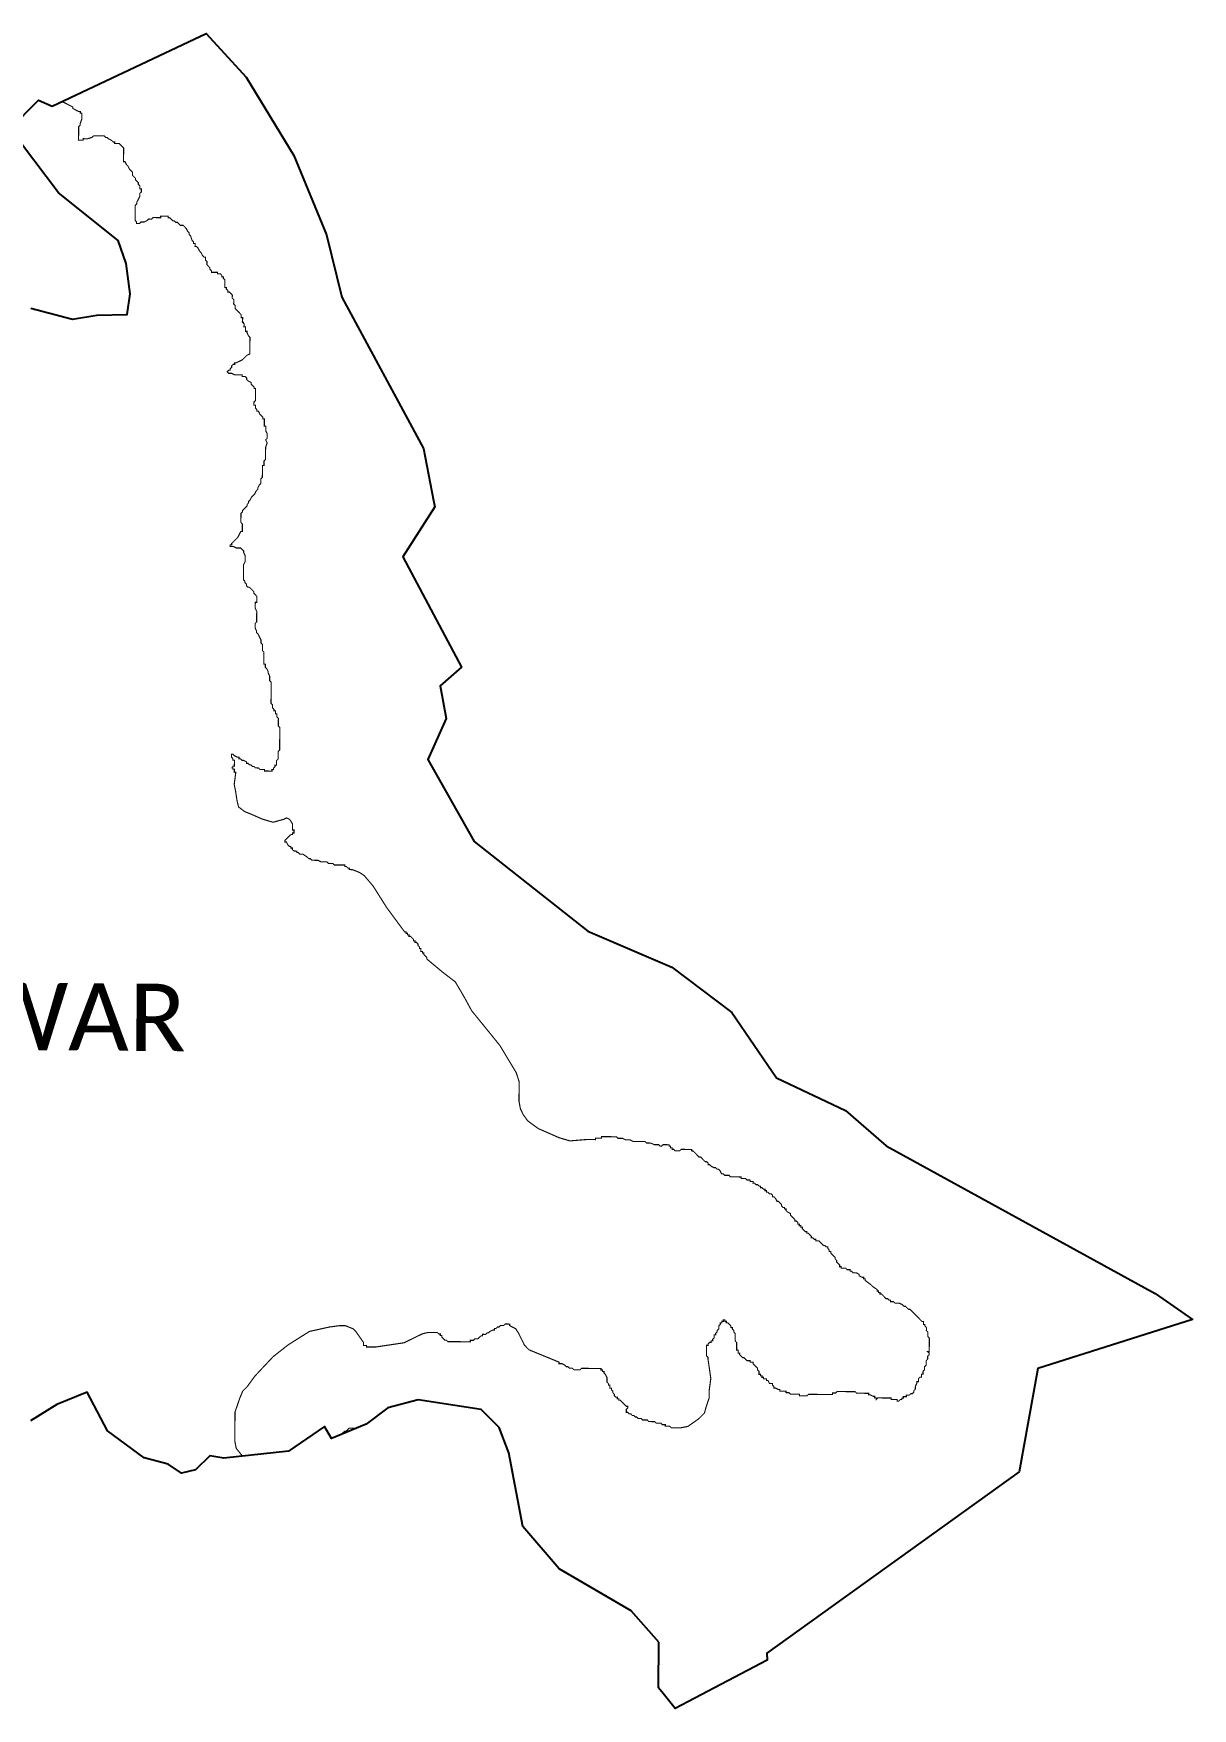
# Model space of a CAD drawing. Header units: metres. Extents: x 319749 to 325959, y 1825850 to 1830940.
# Drawn here: x 322854 to 325959, y 1825850 to 1830336 of the extents above; entities that cross this region are included whole.
import ezdxf

# ---------------------------------------------------------------- set-up
doc = ezdxf.new("R2010")
doc.units = ezdxf.units.M
for name, color, linetype in [('HAZARDS LINE', 1, 'Continuous'), ('village', 3, 'Continuous'), ('VILLAGE NAME', 250, 'Continuous')]:
    doc.layers.add(name, color=color, linetype=linetype)
doc.styles.get("Standard").update_dxf_attribs({"font": 'simplex.shx'})

msp = doc.modelspace()

# ---------------------------------------------------------------- linework, layer by layer
at = {"layer": 'HAZARDS LINE', "lineweight": 18, "const_width": 3}
for points in [[(322929.9, 1830154), (322951, 1830143.2), (322959.1, 1830139.1), (322959, 1830135.1), (322975.1, 1830126.9), (322979.1, 1830126.8), (322979.1, 1830122.8), (322983.1, 1830122.8), (322983.1, 1830118.7), (322983, 1830114.7), (322983, 1830110.7), (322983, 1830106.6), (322978.8, 1830094.6), (322978.8, 1830090.6), (322974.7, 1830086.6), (322974.7, 1830078.5), (322974.6, 1830074.5), (322974.6, 1830066.4), (322974.5, 1830058.3), (322974.5, 1830054.3), (322974.4, 1830050.3), (322978.5, 1830050.2), (322982.5, 1830050.2), (322986.5, 1830050.2), (322986.6, 1830054.2), (322994.6, 1830054.1), (322998.7, 1830054.1), (323010.8, 1830058), (323014.9, 1830062), (323018.9, 1830062), (323022.9, 1830062), (323026.9, 1830061.9), (323031, 1830061.9), (323035, 1830061.9), (323039, 1830061.8), (323043.1, 1830061.8), (323047.1, 1830057.7), (323051.1, 1830057.7), (323055.1, 1830053.6), (323063.1, 1830049.5), (323067.1, 1830045.5), (323071.2, 1830045.4), (323071.1, 1830041.4), (323075.2, 1830041.4), (323079.2, 1830041.3), (323083.2, 1830041.3), (323087.2, 1830037.2), (323091.2, 1830033.2), (323095.2, 1830029.1), (323095.2, 1830025.1), (323095.1, 1830021), (323095.1, 1830017), (323095.1, 1830013), (323095, 1830009), (323095, 1830004.9), (323095, 1830000.9), (323094.9, 1829996.9), (323094.9, 1829992.8), (323098.9, 1829992.8), (323102.9, 1829984.7), (323106.9, 1829980.6), (323110.9, 1829972.5), (323114.9, 1829968.5), (323118.9, 1829964.4), (323118.8, 1829956.3), (323122.8, 1829952.3), (323126.8, 1829948.2), (323126.7, 1829944.2), (323130.7, 1829940.1), (323134.7, 1829936), (323134.7, 1829932), (323138.7, 1829928), (323138.7, 1829923.9), (323138.6, 1829919.9), (323142.7, 1829919.9), (323142.6, 1829915.8), (323142.6, 1829911.8), (323138.5, 1829907.8), (323138.5, 1829903.8), (323138.5, 1829899.7), (323130.3, 1829883.7), (323130.2, 1829879.6), (323126.2, 1829875.6), (323126.1, 1829871.6), (323126.1, 1829863.5), (323126, 1829859.5), (323126, 1829855.5), (323125.9, 1829847.4), (323125.9, 1829843.4), (323125.8, 1829835.3), (323129.8, 1829831.3), (323129.8, 1829827.2), (323133.8, 1829827.2), (323137.9, 1829827.2), (323141.9, 1829831.2), (323146, 1829831.1), (323150, 1829831.1), (323158.1, 1829835.1), (323162.2, 1829839.1), (323166.2, 1829839), (323170.2, 1829839), (323174.3, 1829843), (323178.3, 1829843), (323182.3, 1829842.9), (323186.4, 1829842.9), (323190.4, 1829842.9), (323194.4, 1829842.8), (323194.5, 1829846.9), (323202.5, 1829846.8), (323206.6, 1829846.7), (323210.6, 1829846.7), (323214.6, 1829846.7), (323214.6, 1829842.7), (323218.6, 1829842.6), (323222.6, 1829838.6), (323226.6, 1829834.5), (323230.6, 1829834.5), (323234.6, 1829830.4), (323238.7, 1829830.4), (323242.7, 1829826.3), (323246.7, 1829822.2), (323250.7, 1829822.2), (323254.7, 1829822.2), (323258.7, 1829818.1), (323262.7, 1829814), (323266.7, 1829805.9), (323270.7, 1829801.9), (323270.6, 1829797.8), (323274.6, 1829793.8), (323278.6, 1829781.6), (323282.6, 1829777.6), (323282.5, 1829773.5), (323286.6, 1829773.5), (323286.5, 1829765.4), (323290.5, 1829765.4), (323294.5, 1829761.3), (323298.5, 1829753.3), (323302.5, 1829749.2), (323306.5, 1829741.1), (323310.5, 1829737), (323314.5, 1829737), (323314.4, 1829728.9), (323318.4, 1829724.9), (323318.3, 1829716.8), (323322.3, 1829712.7), (323326.3, 1829708.7), (323326.3, 1829704.6), (323330.3, 1829700.6), (323330.3, 1829696.5), (323334.3, 1829696.5), (323338.3, 1829696.5), (323342.4, 1829696.4), (323346.4, 1829696.4), (323346.4, 1829692.4), (323350.4, 1829692.3), (323354.4, 1829692.3), (323358.4, 1829688.2), (323358.4, 1829684.2), (323362.4, 1829684.2), (323362.4, 1829680.1), (323366.4, 1829676.1), (323366.3, 1829668), (323366.2, 1829655.9), (323370.2, 1829655.9), (323370.2, 1829651.9), (323374.2, 1829647.8), (323374.2, 1829643.8), (323378.2, 1829643.7), (323382.2, 1829639.7), (323386.2, 1829635.6), (323386.2, 1829631.6), (323386.1, 1829627.5), (323390.1, 1829623.5), (323390.1, 1829615.4), (323390, 1829611.4), (323394, 1829607.3), (323394, 1829603.3), (323394, 1829599.2), (323398, 1829595.2), (323406, 1829587.1), (323409.9, 1829583), (323409.9, 1829579), (323409.9, 1829574.9), (323413.9, 1829574.9), (323413.9, 1829570.9), (323413.8, 1829566.8), (323413.8, 1829562.8), (323417.8, 1829562.8), (323413.8, 1829562.8), (323417.8, 1829558.7), (323417.8, 1829554.7), (323417.7, 1829550.7), (323421.8, 1829550.6), (323421.7, 1829542.6), (323421.7, 1829538.5), (323425.7, 1829538.5), (323425.7, 1829534.5), (323429.6, 1829526.4), (323433.6, 1829522.3), (323433.6, 1829518.3), (323433.5, 1829510.2), (323433.5, 1829506.2), (323433.4, 1829498.1), (323433.4, 1829494.1), (323433.4, 1829490.1), (323433.3, 1829486), (323433.3, 1829482), (323433.3, 1829478), (323425.2, 1829474), (323421.1, 1829470), (323413, 1829462), (323404.9, 1829458), (323396.8, 1829454.1), (323392.7, 1829454.1), (323392.7, 1829450.1), (323388.7, 1829450.1), (323384.6, 1829446.1), (323384.6, 1829442.1), (323380.5, 1829438.1), (323380.5, 1829434.1), (323376.5, 1829434.1), (323372.4, 1829430.1), (323376.4, 1829426), (323384.5, 1829426), (323392.5, 1829421.9), (323400.5, 1829421.8), (323408.6, 1829421.7), (323412.6, 1829421.7), (323412.6, 1829417.7), (323416.6, 1829417.6), (323420.7, 1829417.6), (323424.7, 1829413.5), (323424.6, 1829409.5), (323428.6, 1829405.4), (323436.7, 1829401.3), (323436.6, 1829397.3), (323440.6, 1829393.2), (323444.6, 1829389.2), (323444.6, 1829385.1), (323448.6, 1829385.1), (323448.6, 1829381.1), (323448.5, 1829377), (323448.5, 1829373), (323448.4, 1829365), (323448.4, 1829360.9), (323448.4, 1829356.9), (323448.3, 1829352.9), (323444.3, 1829348.9), (323444.2, 1829344.8), (323444.2, 1829340.8), (323448.2, 1829340.8), (323448.2, 1829336.7), (323448.2, 1829332.7), (323452.2, 1829328.6), (323452.1, 1829324.6), (323456.2, 1829324.6), (323460.1, 1829316.5), (323464.1, 1829312.4), (323468.1, 1829308.3), (323468.1, 1829304.3), (323472.1, 1829304.3), (323472.1, 1829296.2), (323472, 1829292.2), (323472, 1829284.1), (323476, 1829284.1), (323476, 1829280.1), (323475.9, 1829276), (323475.9, 1829272), (323479.9, 1829263.9), (323479.8, 1829259.9), (323479.8, 1829255.8), (323479.7, 1829251.8), (323475.7, 1829247.8), (323479.6, 1829239.7), (323475.5, 1829227.6), (323475.5, 1829223.6), (323475.3, 1829207.5), (323475.3, 1829203.5), (323475.3, 1829199.4), (323475.2, 1829195.4), (323471.2, 1829191.4), (323471.1, 1829183.3), (323471.1, 1829179.3), (323467.1, 1829179.3), (323467, 1829175.3), (323467, 1829171.3), (323466.9, 1829159.2), (323466.9, 1829155.1), (323466.8, 1829151.1), (323466.8, 1829147.1), (323462.7, 1829143.1), (323462.7, 1829139.1), (323462.7, 1829135), (323462.6, 1829131), (323458.6, 1829127), (323454.5, 1829119), (323454.4, 1829114.9), (323450.4, 1829110.9), (323446.3, 1829102.9), (323438.1, 1829094.9), (323434, 1829086.9), (323430, 1829082.9), (323429.9, 1829078.8), (323425.9, 1829074.9), (323425.8, 1829070.8), (323417.7, 1829062.8), (323413.6, 1829058.8), (323413.6, 1829054.8), (323409.5, 1829050.8), (323409.5, 1829046.8), (323409.5, 1829042.7), (323409.4, 1829038.7), (323409.4, 1829034.7), (323409.4, 1829030.6), (323409.3, 1829026.6), (323413.3, 1829022.5), (323413.3, 1829014.5), (323413.2, 1829010.4), (323413.2, 1829006.4), (323413.2, 1829002.4), (323409.1, 1829002.4), (323405, 1828994.4), (323400.9, 1828986.4), (323396.9, 1828982.4), (323392.8, 1828978.4), (323388.8, 1828974.4), (323384.7, 1828970.4), (323384.7, 1828966.3), (323380.6, 1828966.4), (323380.6, 1828962.3), (323384.6, 1828962.3), (323388.7, 1828962.3), (323396.7, 1828958.2), (323400.7, 1828958.1), (323404.7, 1828958.1), (323408.8, 1828958.1), (323412.8, 1828954), (323416.8, 1828949.9), (323416.7, 1828945.9), (323420.7, 1828937.8), (323420.7, 1828933.8), (323420.6, 1828921.7), (323416.5, 1828913.7), (323416.4, 1828905.6), (323416.4, 1828901.6), (323416.3, 1828897.5), (323416.3, 1828893.5), (323416.3, 1828889.5), (323416.2, 1828885.4), (323416.2, 1828881.4), (323416.2, 1828877.4), (323416.1, 1828873.3), (323420.1, 1828869.3), (323420.1, 1828865.2), (323424.1, 1828861.2), (323424.1, 1828857.1), (323428.1, 1828853.1), (323432.1, 1828853.1), (323436.1, 1828849), (323440.1, 1828844.9), (323444.1, 1828840.9), (323444, 1828836.8), (323448, 1828832.8), (323452, 1828828.7), (323452, 1828824.7), (323452, 1828820.6), (323451.9, 1828816.6), (323451.9, 1828812.6), (323447.9, 1828812.6), (323447.8, 1828808.6), (323447.8, 1828804.5), (323447.8, 1828800.5), (323447.7, 1828796.5), (323451.7, 1828788.4), (323451.7, 1828784.3), (323451.6, 1828776.3), (323451.6, 1828772.3), (323451.5, 1828768.2), (323451.5, 1828760.2), (323447.4, 1828756.2), (323447.4, 1828752.1), (323447.3, 1828748.1), (323447.3, 1828744.1), (323451.3, 1828736), (323451.2, 1828731.9), (323455.2, 1828727.9), (323463.2, 1828711.7), (323463.1, 1828703.6), (323467.1, 1828699.6), (323467.1, 1828695.5), (323467, 1828691.5), (323467, 1828687.5), (323467, 1828683.4), (323470.9, 1828679.4), (323470.9, 1828675.3), (323470.9, 1828671.3), (323470.8, 1828667.3), (323470.8, 1828663.2), (323470.8, 1828659.2), (323470.7, 1828655.2), (323470.7, 1828651.1), (323470.7, 1828647.1), (323474.7, 1828647.1), (323474.7, 1828643), (323474.6, 1828639), (323478.6, 1828634.9), (323482.6, 1828626.9), (323482.6, 1828622.8), (323486.5, 1828614.7), (323486.5, 1828610.7), (323486.5, 1828606.7), (323486.4, 1828602.6), (323490.4, 1828598.6), (323490.4, 1828594.5), (323490.4, 1828590.5), (323490.3, 1828586.5), (323490.3, 1828582.4), (323490.3, 1828578.4), (323490.2, 1828574.4), (323490.2, 1828570.3), (323490.1, 1828558.2), (323490.1, 1828554.2), (323490, 1828546.2), (323490, 1828542.1), (323494, 1828538.1), (323493.9, 1828534), (323493.9, 1828530), (323497.9, 1828525.9), (323497.9, 1828521.9), (323501.9, 1828521.9), (323501.9, 1828517.8), (323501.8, 1828513.8), (323505.8, 1828513.8), (323505.8, 1828509.7), (323505.8, 1828505.7), (323509.8, 1828501.6), (323509.7, 1828497.6), (323509.7, 1828493.6), (323509.7, 1828489.5), (323509.6, 1828485.5), (323509.6, 1828481.5), (323513.6, 1828477.4), (323513.6, 1828473.4), (323513.5, 1828469.4), (323513.5, 1828465.3), (323513.5, 1828461.3), (323513.4, 1828457.3), (323513.4, 1828453.2), (323513.4, 1828449.2), (323513.3, 1828445.2), (323513.3, 1828441.1), (323513.3, 1828437.1), (323513.2, 1828433.1), (323513.2, 1828429), (323513.2, 1828425), (323513.1, 1828421), (323513.1, 1828416.9), (323509, 1828412.9), (323509, 1828408.9), (323509, 1828404.9), (323508.9, 1828400.9), (323508.9, 1828396.8), (323508.9, 1828392.8), (323504.8, 1828388.8), (323504.8, 1828384.8), (323504.7, 1828380.7), (323504.7, 1828376.7), (323500.7, 1828376.7), (323500.6, 1828372.7), (323496.6, 1828368.7), (323496.5, 1828364.7), (323492.5, 1828364.7), (323492.5, 1828360.7), (323488.5, 1828360.7), (323484.4, 1828360.7), (323480.4, 1828360.8), (323476.4, 1828360.8), (323472.3, 1828360.8), (323472.4, 1828364.9), (323468.3, 1828364.9), (323464.3, 1828364.9), (323460.3, 1828365), (323456.3, 1828369), (323452.2, 1828369.1), (323448.2, 1828369.1), (323444.2, 1828373.2), (323440.2, 1828373.2), (323436.2, 1828377.3), (323432.2, 1828377.3), (323428.2, 1828381.4), (323424.1, 1828381.4), (323424.2, 1828385.4), (323416.1, 1828389.5), (323412.1, 1828389.6), (323408.1, 1828393.6), (323404.1, 1828393.7), (323404.1, 1828397.7), (323400.1, 1828397.7), (323392, 1828401.8), (323388, 1828405.9), (323384, 1828405.9), (323384, 1828401.9), (323383.9, 1828397.9), (323387.9, 1828393.8), (323387.9, 1828389.8), (323391.9, 1828389.7), (323391.9, 1828381.7), (323391.8, 1828377.6), (323391.8, 1828373.6), (323387.8, 1828373.6), (323387.7, 1828369.6), (323383.7, 1828369.6), (323387.7, 1828369.6), (323387.7, 1828365.6), (323391.7, 1828365.5), (323391.7, 1828361.5), (323391.7, 1828357.5), (323395.7, 1828357.4), (323391.4, 1828325.2), (323395.3, 1828305), (323399.1, 1828280.8), (323403, 1828264.7), (323419, 1828252.4), (323439.1, 1828244.2), (323467.2, 1828231.9), (323495.4, 1828223.6), (323523.7, 1828231.4), (323531.7, 1828235.4), (323539.8, 1828231.3), (323547.7, 1828219.1), (323547.7, 1828215.1), (323547.7, 1828211), (323547.6, 1828207), (323547.6, 1828203), (323551.6, 1828202.9), (323551.6, 1828198.9), (323551.6, 1828194.9), (323547.5, 1828194.9), (323547.5, 1828190.9), (323543.5, 1828190.9), (323539.4, 1828186.9), (323535.3, 1828182.9), (323531.3, 1828178.9), (323527.2, 1828174.9), (323527.2, 1828170.9), (323531.2, 1828170.9), (323535.2, 1828162.8), (323539.2, 1828158.7), (323543.2, 1828158.7), (323543.2, 1828154.6), (323547.2, 1828154.6), (323547.2, 1828150.6), (323551.2, 1828146.5), (323555.2, 1828146.5), (323559.2, 1828146.4), (323559.2, 1828142.4), (323563.2, 1828142.4), (323567.2, 1828138.3), (323571.3, 1828138.3), (323575.3, 1828138.2), (323587.3, 1828130.1), (323591.3, 1828126), (323595.3, 1828126), (323599.3, 1828121.9), (323603.4, 1828121.9), (323607.4, 1828121.8), (323611.4, 1828121.8), (323615.5, 1828121.8), (323623.5, 1828117.7), (323627.5, 1828117.6), (323631.5, 1828117.6), (323635.6, 1828117.6), (323639.6, 1828117.5), (323643.6, 1828113.5), (323647.6, 1828113.4), (323651.7, 1828113.4), (323655.7, 1828113.4), (323659.7, 1828109.3), (323663.7, 1828109.3), (323667.8, 1828109.2), (323671.8, 1828109.2), (323675.8, 1828109.2), (323679.8, 1828109.1), (323683.9, 1828109.1), (323687.9, 1828109.1), (323687.9, 1828105), (323691.9, 1828105), (323695.9, 1828100.9), (323699.9, 1828100.9), (323699.9, 1828096.9), (323703.9, 1828096.8), (323708, 1828096.8), (323728.1, 1828088.6), (323740.1, 1828080.4), (323764, 1828052), (323799.8, 1827995.2), (323847.7, 1827930.3), (323851.7, 1827930.3), (323851.7, 1827926.3), (323855.7, 1827926.2), (323855.7, 1827922.2), (323859.7, 1827922.2), (323859.7, 1827918.1), (323863.7, 1827918.1), (323867.7, 1827914), (323871.7, 1827910), (323871.7, 1827906), (323875.7, 1827905.9), (323875.6, 1827901.9), (323879.7, 1827901.9), (323883.7, 1827897.8), (323883.6, 1827893.8), (323887.6, 1827889.7), (323887.6, 1827885.7), (323891.6, 1827885.6), (323891.6, 1827881.6), (323891.6, 1827877.6), (323895.6, 1827877.5), (323895.6, 1827873.5), (323899.6, 1827873.5), (323899.6, 1827869.4), (323903.6, 1827865.4), (323907.6, 1827861.3), (323907.5, 1827857.3), (323951.6, 1827820.6), (323983.6, 1827796.2), (324007.5, 1827755.6), (324027.3, 1827719.2), (324103.1, 1827625.8), (324146.9, 1827552.9), (324154.7, 1827528.6), (324154.5, 1827504.4), (324154.3, 1827476.2), (324158.1, 1827456), (324166.1, 1827439.8), (324178, 1827423.6), (324206.1, 1827403.2), (324262.3, 1827378.6), (324290.5, 1827370.3), (324334.8, 1827373.9), (324338.9, 1827373.9), (324342.9, 1827373.9), (324346.9, 1827373.8), (324351, 1827373.8), (324355, 1827373.8), (324359, 1827373.7), (324359.1, 1827377.8), (324363.1, 1827377.7), (324367.1, 1827377.7), (324371.1, 1827377.7), (324375.2, 1827377.6), (324375.2, 1827381.7), (324379.2, 1827381.6), (324383.3, 1827381.6), (324387.3, 1827381.6), (324391.3, 1827381.5), (324395.4, 1827381.5), (324399.4, 1827381.5), (324403.4, 1827381.4), (324407.5, 1827381.4), (324411.5, 1827381.4), (324415.5, 1827381.3), (324419.5, 1827377.3), (324427.6, 1827377.2), (324431.6, 1827377.2), (324439.6, 1827373.1), (324447.7, 1827373), (324451.7, 1827373), (324459.8, 1827368.9), (324463.8, 1827368.8), (324467.8, 1827368.8), (324471.8, 1827368.8), (324475.9, 1827368.7), (324479.9, 1827368.7), (324483.9, 1827368.7), (324488, 1827368.6), (324492, 1827368.6), (324496, 1827364.5), (324500, 1827364.5), (324504.1, 1827364.5), (324508.1, 1827364.4), (324516.1, 1827360.3), (324520.2, 1827360.3), (324524.2, 1827360.3), (324528.2, 1827360.2), (324532.2, 1827356.2), (324536.2, 1827356.1), (324540.3, 1827360.1), (324544.3, 1827360.1), (324548.4, 1827360.1), (324552.4, 1827360), (324556.4, 1827360), (324556.4, 1827356), (324560.4, 1827355.9), (324560.4, 1827351.9), (324564.4, 1827351.9), (324564.4, 1827347.8), (324568.4, 1827347.8), (324572.4, 1827343.7), (324576.4, 1827343.7), (324580.5, 1827343.7), (324584.5, 1827343.6), (324588.6, 1827347.6), (324592.6, 1827347.6), (324596.6, 1827347.6), (324600.7, 1827347.5), (324604.7, 1827347.5), (324608.7, 1827347.5), (324612.8, 1827347.4), (324616.8, 1827347.4), (324616.8, 1827343.4), (324620.8, 1827343.3), (324624.8, 1827339.3), (324628.8, 1827335.2), (324632.8, 1827331.1), (324636.8, 1827327.1), (324640.8, 1827327), (324644.8, 1827323), (324648.8, 1827318.9), (324652.8, 1827314.8), (324656.8, 1827314.8), (324660.8, 1827310.7), (324660.8, 1827306.7), (324664.8, 1827306.7), (324668.8, 1827302.6), (324676.9, 1827298.5), (324680.9, 1827298.5), (324684.9, 1827294.4), (324688.9, 1827294.4), (324692.9, 1827290.3), (324696.9, 1827282.2), (324700.9, 1827282.2), (324704.9, 1827278.1), (324708.9, 1827278.1), (324713, 1827278), (324717, 1827278), (324721, 1827273.9), (324725, 1827273.9), (324729.1, 1827273.9), (324733.1, 1827273.8), (324737.1, 1827273.8), (324741.1, 1827273.8), (324745.2, 1827273.7), (324749.2, 1827273.7), (324749.2, 1827269.7), (324753.2, 1827269.6), (324757.2, 1827269.6), (324761.3, 1827269.6), (324765.3, 1827265.5), (324769.3, 1827265.5), (324773.3, 1827265.4), (324773.3, 1827261.4), (324781.4, 1827261.3), (324781.3, 1827257.3), (324785.3, 1827257.3), (324789.3, 1827253.2), (324793.4, 1827253.2), (324797.4, 1827249.1), (324801.4, 1827249.1), (324801.4, 1827245.1), (324805.4, 1827245), (324809.4, 1827241), (324813.4, 1827240.9), (324813.4, 1827236.9), (324817.4, 1827236.9), (324817.4, 1827232.8), (324821.4, 1827232.8), (324825.4, 1827228.7), (324829.5, 1827228.7), (324833.5, 1827224.6), (324833.4, 1827220.6), (324837.4, 1827220.6), (324841.4, 1827216.5), (324845.4, 1827208.4), (324849.4, 1827208.4), (324853.4, 1827204.3), (324857.4, 1827200.2), (324857.4, 1827196.2), (324861.4, 1827192.1), (324865.4, 1827192.1), (324865.4, 1827188.1), (324869.4, 1827188), (324869.4, 1827184), (324873.4, 1827179.9), (324881.4, 1827175.8), (324881.4, 1827171.8), (324885.4, 1827167.8), (324889.4, 1827163.7), (324893.4, 1827159.6), (324893.3, 1827155.6), (324897.4, 1827155.6), (324901.4, 1827151.5), (324901.3, 1827147.5), (324905.4, 1827147.4), (324905.3, 1827143.4), (324909.4, 1827143.4), (324909.3, 1827139.3), (324913.4, 1827139.3), (324913.3, 1827135.3), (324917.3, 1827131.2), (324921.3, 1827127.1), (324925.4, 1827127.1), (324925.3, 1827123.1), (324929.4, 1827123), (324933.3, 1827119), (324937.3, 1827114.9), (324937.3, 1827110.9), (324941.3, 1827110.8), (324945.3, 1827106.8), (324949.4, 1827106.7), (324949.3, 1827102.7), (324953.4, 1827102.7), (324957.4, 1827102.6), (324961.4, 1827098.6), (324965.4, 1827094.5), (324969.4, 1827090.4), (324973.4, 1827090.4), (324977.4, 1827086.3), (324981.5, 1827086.3), (324981.4, 1827082.3), (324985.4, 1827078.2), (324985.4, 1827074.2), (324989.4, 1827074.2), (324989.4, 1827070.1), (324993.4, 1827066.1), (324997.4, 1827062), (325001.4, 1827057.9), (325001.3, 1827053.9), (325005.3, 1827049.8), (325005.3, 1827045.8), (325009.3, 1827041.7), (325013.3, 1827037.7), (325013.3, 1827033.6), (325017.3, 1827033.6), (325017.3, 1827029.6), (325021.3, 1827029.5), (325025.3, 1827029.5), (325029.4, 1827029.5), (325033.3, 1827025.4), (325041.4, 1827025.3), (325041.4, 1827021.3), (325045.4, 1827021.3), (325049.4, 1827017.2), (325053.4, 1827017.2), (325057.5, 1827017.1), (325065.5, 1827013), (325065.5, 1827009), (325073.5, 1827004.9), (325077.5, 1827004.9), (325077.5, 1827000.8), (325081.5, 1827000.8), (325081.5, 1826996.8), (325097.5, 1826984.6), (325101.5, 1826980.5), (325113.5, 1826972.3), (325113.5, 1826968.3), (325117.5, 1826968.3), (325117.5, 1826964.2), (325121.5, 1826964.2), (325121.5, 1826960.2), (325125.5, 1826960.1), (325129.5, 1826956.1), (325133.5, 1826952), (325137.5, 1826947.9), (325141.5, 1826947.9), (325145.5, 1826943.8), (325149.6, 1826943.8), (325149.5, 1826939.8), (325153.6, 1826939.7), (325157.6, 1826939.7), (325161.6, 1826935.6), (325169.7, 1826935.6), (325173.7, 1826935.5), (325181.7, 1826931.4), (325185.7, 1826927.4), (325189.7, 1826927.3), (325197.7, 1826919.2), (325201.8, 1826919.2), (325205.8, 1826915.1), (325209.8, 1826911), (325213.8, 1826907), (325217.8, 1826902.9), (325221.8, 1826898.9), (325225.8, 1826894.8), (325229.8, 1826890.7), (325233.8, 1826886.7), (325237.8, 1826886.6), (325237.7, 1826882.6), (325237.7, 1826878.6), (325241.7, 1826878.5), (325241.7, 1826874.5), (325245.7, 1826870.4), (325245.7, 1826866.4), (325245.6, 1826862.4), (325249.6, 1826858.3), (325249.6, 1826854.3), (325249.6, 1826850.2), (325249.5, 1826846.2), (325253.5, 1826842.1), (325253.5, 1826838.1), (325253.5, 1826834.1), (325253.4, 1826830), (325253.4, 1826826), (325253.4, 1826822), (325253.3, 1826818), (325253.3, 1826813.9), (325253.3, 1826809.9), (325253.2, 1826805.9), (325249.2, 1826805.9), (325253.2, 1826801.8), (325253.2, 1826797.8), (325249.1, 1826793.8), (325249.1, 1826789.8), (325249, 1826785.7), (325245, 1826781.7), (325244.9, 1826777.7), (325244.9, 1826773.7), (325244.9, 1826769.6), (325240.8, 1826765.6), (325240.7, 1826757.6), (325236.7, 1826753.6), (325236.6, 1826749.6), (325236.6, 1826745.5), (325232.6, 1826745.6), (325232.5, 1826741.5), (325232.5, 1826737.5), (325228.5, 1826737.5), (325224.4, 1826733.5), (325224.4, 1826729.5), (325224.3, 1826725.5), (325220.3, 1826725.5), (325220.3, 1826721.5), (325216.2, 1826713.4), (325216.1, 1826709.4), (325216.1, 1826705.4), (325212.1, 1826701.4), (325212, 1826697.3), (325208, 1826693.3), (325203.9, 1826693.4), (325199.9, 1826689.4), (325195.8, 1826689.4), (325191.8, 1826689.4), (325191.8, 1826685.4), (325187.7, 1826685.4), (325183.7, 1826685.5), (325183.7, 1826681.5), (325179.6, 1826681.5), (325179.6, 1826677.5), (325175.6, 1826677.5), (325171.5, 1826673.5), (325167.5, 1826673.5), (325167.5, 1826677.6), (325163.5, 1826677.6), (325159.4, 1826677.6), (325155.4, 1826677.7), (325151.4, 1826677.7), (325151.4, 1826681.7), (325147.4, 1826681.8), (325143.4, 1826681.8), (325139.3, 1826681.8), (325135.3, 1826681.9), (325127.2, 1826681.9), (325123.2, 1826682), (325119.2, 1826682), (325115.1, 1826682), (325111.1, 1826678), (325111.1, 1826682.1), (325107.1, 1826682.1), (325107.1, 1826686.1), (325103.1, 1826686.2), (325095.1, 1826690.3), (325091, 1826690.3), (325091.1, 1826694.3), (325079, 1826694.4), (325074.9, 1826694.5), (325070.9, 1826694.5), (325066.9, 1826694.5), (325062.8, 1826694.6), (325058.8, 1826694.6), (325054.8, 1826698.7), (325050.8, 1826698.7), (325046.8, 1826698.7), (325034.7, 1826698.8), (325026.6, 1826698.9), (325022.6, 1826698.9), (325014.5, 1826699), (325010.5, 1826699), (325006.4, 1826699.1), (325002.4, 1826695.1), (324998.3, 1826695.1), (324994.3, 1826695.1), (324994.3, 1826691.1), (324990.3, 1826691.1), (324986.2, 1826691.2), (324982.2, 1826691.2), (324978.2, 1826691.2), (324974.1, 1826691.3), (324970.1, 1826691.3), (324966.1, 1826691.3), (324954, 1826691.4), (324949.9, 1826691.5), (324941.9, 1826691.5), (324937.9, 1826691.6), (324929.8, 1826691.6), (324925.7, 1826687.6), (324921.7, 1826687.7), (324917.7, 1826687.7), (324913.6, 1826687.7), (324909.6, 1826687.8), (324905.6, 1826687.8), (324905.6, 1826691.8), (324901.6, 1826691.9), (324897.5, 1826691.9), (324893.5, 1826691.9), (324889.5, 1826692), (324885.4, 1826692), (324881.4, 1826692), (324877.4, 1826696.1), (324873.4, 1826696.1), (324869.4, 1826696.2), (324869.4, 1826700.2), (324865.4, 1826700.2), (324861.3, 1826700.3), (324857.3, 1826700.3), (324853.3, 1826700.3), (324853.3, 1826704.4), (324849.3, 1826704.4), (324841.2, 1826708.5), (324837.2, 1826708.5), (324837.2, 1826712.6), (324833.2, 1826716.6), (324833.3, 1826720.7), (324829.3, 1826720.7), (324825.2, 1826720.7), (324821.3, 1826728.8), (324817.2, 1826728.9), (324817.3, 1826732.9), (324813.2, 1826732.9), (324809.2, 1826733), (324809.2, 1826737), (324805.2, 1826737), (324805.2, 1826741), (324801.2, 1826741.1), (324801.2, 1826745.1), (324797.2, 1826745.1), (324797.2, 1826749.2), (324797.3, 1826753.2), (324793.3, 1826757.3), (324793.3, 1826761.3), (324789.3, 1826765.4), (324785.3, 1826769.4), (324781.3, 1826773.5), (324781.4, 1826777.5), (324777.3, 1826777.6), (324773.3, 1826777.6), (324773.3, 1826781.6), (324769.3, 1826781.7), (324765.3, 1826781.7), (324761.3, 1826785.8), (324757.3, 1826789.8), (324753.2, 1826789.9), (324749.2, 1826793.9), (324745.2, 1826798), (324745.3, 1826802), (324741.2, 1826802.1), (324741.3, 1826806.1), (324741.3, 1826810.1), (324737.3, 1826810.2), (324737.3, 1826814.2), (324737.3, 1826818.2), (324737.4, 1826822.3), (324737.4, 1826826.3), (324737.4, 1826830.3), (324733.5, 1826834.4), (324733.5, 1826838.4), (324733.5, 1826842.4), (324733.6, 1826846.5), (324733.6, 1826850.5), (324733.6, 1826854.5), (324729.6, 1826858.6), (324729.7, 1826862.6), (324725.7, 1826866.7), (324725.7, 1826870.7), (324721.7, 1826870.8), (324721.7, 1826874.8), (324717.7, 1826878.9), (324713.7, 1826882.9), (324709.7, 1826883), (324709.7, 1826887), (324705.7, 1826887), (324705.7, 1826891.1), (324701.7, 1826891.1), (324701.6, 1826887.1), (324697.6, 1826887.1), (324697.6, 1826883.1), (324693.5, 1826883.1), (324693.5, 1826879.1), (324689.4, 1826875.1), (324689.4, 1826871), (324689.4, 1826867), (324685.3, 1826863), (324685.3, 1826859), (324681.2, 1826855), (324681.2, 1826850.9), (324677.2, 1826851), (324677.1, 1826846.9), (324677.1, 1826842.9), (324673, 1826838.9), (324673, 1826834.9), (324669, 1826834.9), (324668.9, 1826830.9), (324664.9, 1826830.9), (324660.8, 1826826.9), (324660.8, 1826822.9), (324656.8, 1826822.9), (324656.7, 1826818.9), (324656.7, 1826814.9), (324656.7, 1826810.8), (324656.6, 1826806.8), (324656.6, 1826802.8), (324656.6, 1826798.7), (324656.5, 1826794.7), (324660.5, 1826790.6), (324660.5, 1826786.6), (324668.1, 1826734.1), (324663.8, 1826701.9), (324663.7, 1826681.8), (324655.4, 1826657.6), (324651.2, 1826641.5), (324635, 1826625.5), (324606.6, 1826605.6), (324586.4, 1826601.8), (324578.3, 1826601.8), (324574.3, 1826601.9), (324570.3, 1826601.9), (324566.2, 1826601.9), (324562.2, 1826602), (324558.2, 1826606), (324554.2, 1826606.1), (324550.1, 1826606.1), (324546.1, 1826606.1), (324546.2, 1826610.2), (324538.1, 1826610.2), (324534.1, 1826614.3), (324530.1, 1826614.3), (324522, 1826614.4), (324518, 1826618.5), (324514, 1826618.5), (324509.9, 1826618.5), (324505.9, 1826618.6), (324501.9, 1826618.6), (324497.9, 1826622.7), (324493.9, 1826622.7), (324489.8, 1826622.7), (324485.8, 1826622.8), (324481.8, 1826626.8), (324477.8, 1826626.9), (324473.7, 1826626.9), (324469.7, 1826631), (324465.7, 1826631), (324461.7, 1826635.1), (324457.7, 1826635.1), (324453.7, 1826639.2), (324449.6, 1826639.2), (324445.6, 1826643.3), (324441.6, 1826643.3), (324441.7, 1826647.3), (324441.7, 1826651.3), (324445.7, 1826655.3), (324445.8, 1826659.4), (324441.8, 1826659.4), (324433.8, 1826667.5), (324429.8, 1826671.6), (324425.8, 1826675.7), (324421.7, 1826675.7), (324421.8, 1826679.7), (324417.7, 1826679.8), (324417.8, 1826683.8), (324413.7, 1826683.8), (324409.7, 1826687.9), (324409.8, 1826691.9), (324405.8, 1826696), (324405.8, 1826700), (324401.8, 1826704.1), (324401.8, 1826708.1), (324397.8, 1826708.2), (324397.8, 1826712.2), (324397.9, 1826716.2), (324393.9, 1826716.3), (324393.9, 1826720.3), (324389.9, 1826724.4), (324389.9, 1826728.4), (324390, 1826732.4), (324390, 1826736.4), (324386, 1826744.5), (324382, 1826748.6), (324382.1, 1826752.6), (324378, 1826752.7), (324378.1, 1826756.7), (324374, 1826756.7), (324374.1, 1826760.8), (324370, 1826760.8), (324366, 1826760.8), (324362, 1826760.9), (324357.9, 1826760.9), (324353.9, 1826760.9), (324349.9, 1826761), (324341.8, 1826761), (324337.8, 1826761.1), (324333.8, 1826761.1), (324329.7, 1826761.1), (324325.7, 1826761.2), (324321.7, 1826761.2), (324317.6, 1826757.2), (324313.6, 1826757.2), (324309.5, 1826757.3), (324305.5, 1826757.3), (324301.5, 1826757.3), (324297.5, 1826761.4), (324293.4, 1826761.4), (324289.4, 1826761.5), (324285.4, 1826765.5), (324281.4, 1826765.6), (324277.4, 1826769.6), (324269.4, 1826773.7), (324265.3, 1826773.8), (324261.3, 1826773.8), (324261.3, 1826777.8), (324241.2, 1826786.1), (324181, 1826810.8), (324169, 1826823), (324161.1, 1826839.1), (324153.1, 1826855.3), (324145.2, 1826867.5), (324129.1, 1826875.7), (324129.2, 1826879.7), (324125.1, 1826879.8), (324121.1, 1826879.8), (324117.1, 1826879.8), (324113, 1826875.8), (324109, 1826875.9), (324104.9, 1826875.9), (324100.9, 1826871.9), (324096.8, 1826871.9), (324092.8, 1826867.9), (324088.7, 1826868), (324088.7, 1826863.9), (324084.7, 1826864), (324076.6, 1826860), (324072.5, 1826856), (324068.5, 1826856), (324064.4, 1826852), (324060.4, 1826852.1), (324056.4, 1826852.1), (324056.3, 1826848.1), (324052.3, 1826848.1), (324048.2, 1826844.1), (324044.2, 1826840.1), (324040.1, 1826840.2), (324036.1, 1826840.2), (324032, 1826836.2), (324028, 1826836.2), (324024, 1826836.3), (324024, 1826832.2), (324019.9, 1826832.3), (324015.9, 1826832.3), (324011.9, 1826832.3), (324007.8, 1826832.4), (324003.8, 1826832.4), (323999.8, 1826832.4), (323995.7, 1826832.5), (323991.7, 1826832.5), (323987.7, 1826832.5), (323983.6, 1826832.6), (323979.6, 1826832.6), (323975.6, 1826832.6), (323971.6, 1826832.7), (323967.5, 1826832.7), (323963.5, 1826832.7), (323959.5, 1826836.8), (323955.5, 1826836.8), (323951.5, 1826840.9), (323947.5, 1826845), (323947.5, 1826849), (323943.5, 1826849), (323943.5, 1826853.1), (323939.5, 1826853.1), (323935.5, 1826857.2), (323931.4, 1826857.2), (323927.4, 1826857.2), (323923.4, 1826857.3), (323911.3, 1826857.4), (323895.1, 1826853.5), (323870.8, 1826841.6), (323846.6, 1826829.7), (323769.9, 1826818.2), (323765.8, 1826818.2), (323761.8, 1826818.3), (323757.8, 1826818.3), (323753.7, 1826818.4), (323749.7, 1826818.4), (323745.7, 1826818.4), (323745.7, 1826822.4), (323741.7, 1826822.5), (323737.7, 1826822.5), (323737.7, 1826826.5), (323737.7, 1826830.6), (323717.8, 1826859), (323709.8, 1826867.1), (323689.7, 1826875.3), (323673.6, 1826875.5), (323645.4, 1826871.7), (323592.9, 1826860), (323536.1, 1826824.2), (323495.5, 1826792.3), (323446.7, 1826740.3), (323426.3, 1826712.2), (323414.1, 1826700.2), (323405.9, 1826680.1), (323393.5, 1826644), (323393.2, 1826599.6), (323392.9, 1826567.4), (323396.7, 1826547.2), (323412.7, 1826526.9), (323414.7, 1826526.2)], [(323678.1, 1826584), (323679.2, 1826585.1), (323683.3, 1826589.1), (323687.4, 1826593.1), (323691.4, 1826593.1), (323695.5, 1826597.1), (323699.5, 1826601.1), (323703.6, 1826601.1), (323707.6, 1826601), (323711.6, 1826601), (323715.7, 1826601), (323719.3, 1826600.9)]]:
    msp.add_lwpolyline(points, dxfattribs=at)
at = {"layer": 'village', "color": 3, "true_color": 0x00ff00}
for points in [[(322846.7, 1829600.3, 0), (322958.4, 1829570.5, 0), (323023.3, 1829581.9, 0), (323104.9, 1829583.8, 0), (323112.3, 1829638.8, 0), (323101.8, 1829720, 0), (323080.8, 1829781.7, 0), (322921.1, 1829909, 0), (322791.2, 1830081.1, 0), (322867.5, 1830157, 0), (322903.6, 1830141.5, 0), (323316, 1830336, 0), (323423.2, 1830219.3, 0), (323551.3, 1830009.2, 0), (323638.9, 1829797.1, 0), (323679.5, 1829629.5, 0), (323898.3, 1829224.6, 0), (323925.2, 1829085.4, 0), (323928.4, 1829068.4, 0), (323843.5, 1828934.8, 0), (324000.6, 1828639.2, 0), (323943.1, 1828589.4, 0), (323959.2, 1828501.2, 0), (323909.7, 1828391.4, 0), (324034, 1828172.4, 0), (324338.3, 1827931.7, 0), (324564, 1827835.8, 0), (324724.3, 1827714.4, 0), (324843.7, 1827539.1, 0), (325029.2, 1827452, 0), (325138.2, 1827357.5, 0), (325858.2, 1826961.5, 0), (325958.5, 1826892.2, 0), (325544.2, 1826760.8, 0), (325493.8, 1826483.6, 0), (324818.6, 1825998.5, 0), (324819.1, 1825979.8, 0), (324572.8, 1825850.2, 0), (324540.2, 1825890.3, 0), (324527.9, 1825905.5, 0), (324529.3, 1826027.9, 0)], [(324529.3, 1826027.9, 0), (324454.5, 1826111.4, 0), (324261.5, 1826224.4, 0), (324164.7, 1826337.6, 0), (324127.3, 1826534.6, 0), (324101.5, 1826602.9, 0), (324053.1, 1826651.1, 0), (323884.3, 1826677.2, 0), (323802.5, 1826655.7, 0), (323744.8, 1826611.4, 0), (323652, 1826573.3, 0), (323632.9, 1826605.5, 0), (323536.7, 1826539.6, 0), (323363.8, 1826520.6, 0), (323325.7, 1826527, 0), (323288, 1826489.7, 0), (323250, 1826480.2, 0), (323214.9, 1826504.7, 0), (323150, 1826521.3, 0), (323052.2, 1826594.2, 0), (322997.8, 1826697.3, 0), (322916.6, 1826664.7, 0), (322845.7, 1826620.3, 0)]]:
    msp.add_polyline3d(points, dxfattribs=at)

# ---------------------------------------------------------------- texts
at = {"layer": 'VILLAGE NAME', "insert": (321700.3, 1827801.3), "char_height": 180.345, "attachment_point": 1, "rotation": 359.6139}
msp.add_mtext_dynamic_manual_height_columns('{\\fCalibri|b0|i0|c0|p34;RAMESHWAR}', width=1779.605, gutter_width=901.7, heights=[0], dxfattribs=at)

doc.saveas('drawing.dxf')
